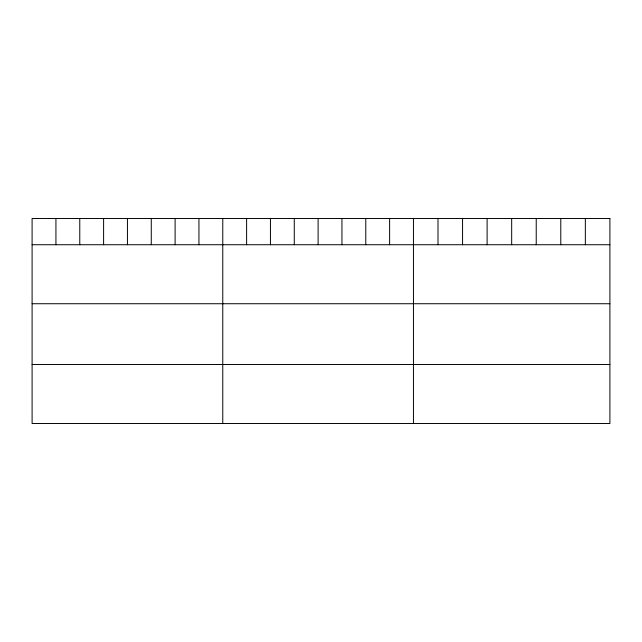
<?xml version="1.0" encoding="UTF-8"?>
<svg xmlns="http://www.w3.org/2000/svg" width="642" height="642" viewBox="0 0 642 642"><rect width="100%" height="100%" fill="white"/><g stroke="black" fill="none" stroke-linecap="round" stroke-linejoin="round"><path stroke-width="0.96" d="M32.1 244.73L609.9 244.73M32.1 303.73L609.9 303.73M32.1 364.52L609.9 364.52M585.343 218.481L585.343 244.73M560.787 218.481L560.787 244.73M536.231 218.481L536.231 244.73M511.674 218.481L511.674 244.73M487.118 218.481L487.118 244.73M462.561 218.481L462.561 244.73M438.004 218.481L438.004 244.73M413.448 218.481L413.448 423.519M389.614 218.481L389.614 244.73M365.779 218.481L365.779 244.73M341.945 218.481L341.945 244.73M318.111 218.481L318.111 244.73M294.277 218.481L294.277 244.73M270.442 218.481L270.442 244.73M246.608 218.481L246.608 244.73M222.774 218.481L222.774 423.519M198.94 218.481L198.94 244.73M175.105 218.481L175.105 244.73M151.271 218.481L151.271 244.73M127.437 218.481L127.437 244.73M103.603 218.481L103.603 244.73M79.769 218.481L79.769 244.73M55.934 218.481L55.934 244.73M609.9 218.481L32.1 218.481L32.1 423.519L609.9 423.519L609.9 218.481"/></g></svg>
